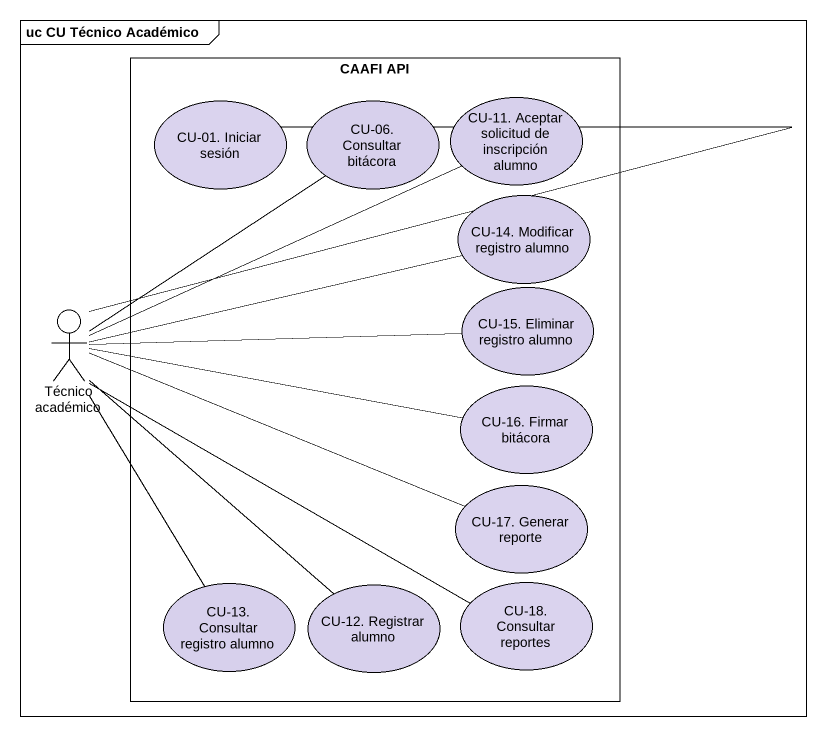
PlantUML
@startuml
mainframe uc CU Técnico Académico
rectangle "CAAFI API" as CAAFI_API {
  usecase "CU-01. Iniciar sesión" as CU_01_Iniciar_sesión #DAD3EE
  usecase "CU-06. Consultar bitácora" as CU_06_Consultar_bitácora #D7D0EC
  usecase "CU-11. Aceptar solicitud de inscripción alumno" as CU_11_Aceptar_solicitud_de #D7D0EC
  usecase "CU-14. Modificar registro alumno" as CU_14_Modificar_registro #D7D0EC
  usecase "CU-15. Eliminar registro alumno" as CU_15_Eliminar_registro #D7D0EC
  usecase "CU-16. Firmar bitácora" as CU_16_Firmar_bitácora #DAD3EE
  usecase "CU-17. Generar reporte" as CU_17_Generar_reporte #DAD3EE
  usecase "CU-13. Consultar registro alumno" as CU_13_Consultar_registro #D7D0EC
  usecase "CU-12. Registrar alumno" as CU_12_Registrar_alumno #D7D0EC
  usecase "CU-18. Consultar reportes" as CU_18_Consultar_reportes #DAD3EE
}
actor "Técnico académico" as Técnico_académico
CU_06_Consultar_bitácora -- Técnico_académico
Técnico_académico -up- CU_01_Iniciar_sesión
Técnico_académico -right- CU_11_Aceptar_solicitud_de
Técnico_académico -right- CU_14_Modificar_registro
Técnico_académico -right- CU_15_Eliminar_registro
Técnico_académico -right- CU_16_Firmar_bitácora
Técnico_académico -right- CU_17_Generar_reporte
Técnico_académico -- CU_13_Consultar_registro
Técnico_académico -- CU_12_Registrar_alumno
Técnico_académico -right- CU_18_Consultar_reportes
@enduml
